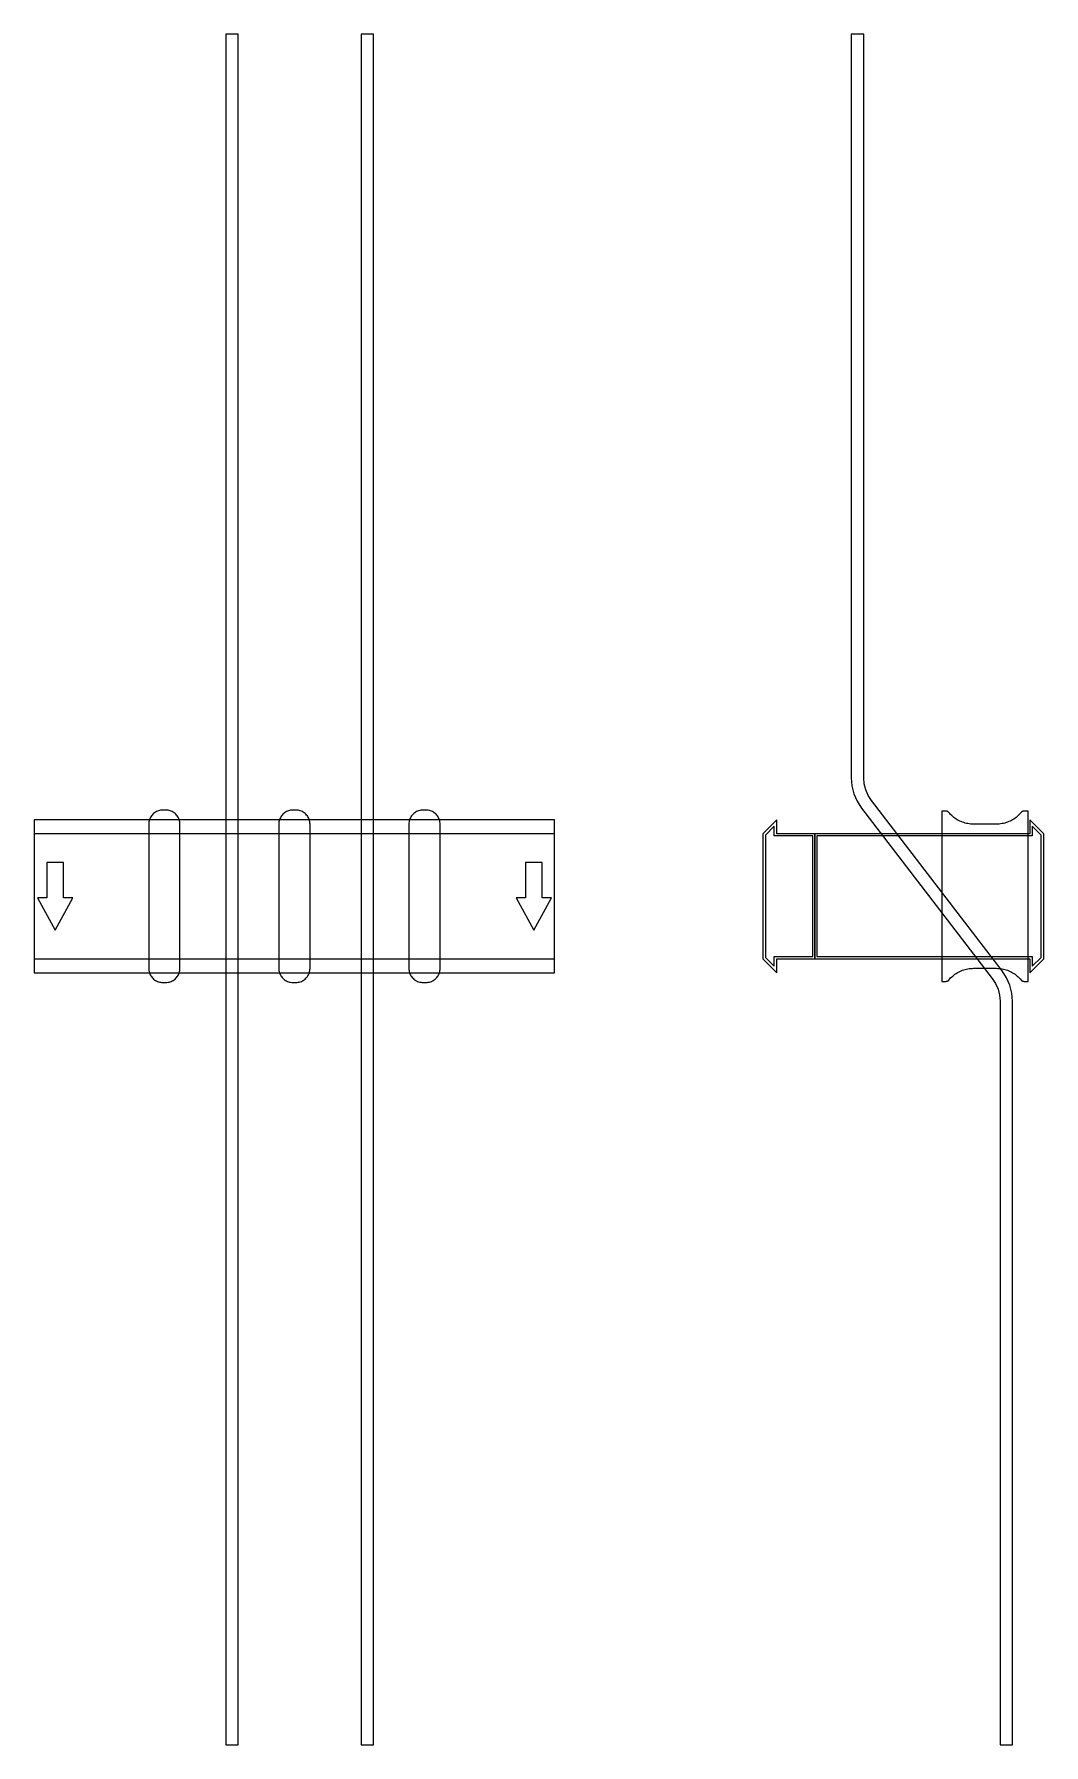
# Model space of a CAD drawing. Extents: x 0 to 970, y -815 to 828.
import ezdxf

# ---------------------------------------------------------------- set-up
doc = ezdxf.new("R2010")
doc.units = 0
doc.layers.add('Halfen', color=7, linetype='CONTINUOUS')

msp = doc.modelspace()

# ---------------------------------------------------------------- linework, layer by layer
at = {"layer": 'Halfen', "color": 7}
for points in [[(196, -815.455), (196, 828.419), (184, 828.419), (184, -815.455)], [(326, -815.455), (326, 828.419), (314, 828.419), (314, -815.455)], [(940, -815.455), (940, -100.956), (939.359, -93.137), (937.453, -85.527), (934.332, -78.329), (930.081, -71.735), (804.439, 92.004), (801.251, 96.949), (798.911, 102.348), (797.481, 108.055), (797, 113.919), (797, 167.419), (797, 828.419), (785, 828.419), (785, 167.419), (785, 113.919), (785.641, 106.101), (787.547, 98.49), (790.668, 91.292), (794.919, 84.699), (920.561, -79.04), (923.749, -83.986), (926.089, -89.384), (927.519, -95.092), (928, -100.956), (928, -815.455)], [(140, -69.3), (140, -56.8), (140, 69.3), (139.958, 70.359), (139.834, 71.412), (139.627, 72.452), (139.339, 73.472), (138.972, 74.466), (138.529, 75.429), (138.011, 76.354), (137.422, 77.235), (136.765, 78.068), (136.046, 78.846), (135.268, 79.565), (134.435, 80.222), (133.554, 80.811), (132.629, 81.329), (131.666, 81.772), (130.672, 82.139), (129.652, 82.427), (128.612, 82.634), (127.559, 82.758), (126.5, 82.8), (123.5, 82.8), (122.441, 82.758), (121.388, 82.634), (120.348, 82.427), (119.328, 82.139), (118.334, 81.772), (117.371, 81.329), (116.446, 80.811), (115.565, 80.222), (114.732, 79.565), (113.954, 78.846), (113.235, 78.068), (112.578, 77.235), (111.989, 76.354), (111.471, 75.429), (111.028, 74.466), (110.661, 73.472), (110.373, 72.452), (110.166, 71.412), (110.042, 70.359), (110, 69.3), (110, -56.8), (110, -69.3), (110.042, -70.359), (110.166, -71.412), (110.373, -72.452), (110.661, -73.472), (111.028, -74.466), (111.471, -75.429), (111.989, -76.354), (112.578, -77.235), (113.235, -78.068), (113.954, -78.846), (114.732, -79.565), (115.565, -80.222), (116.446, -80.811), (117.371, -81.329), (118.334, -81.772), (119.328, -82.139), (120.348, -82.427), (121.388, -82.634), (122.441, -82.758), (123.5, -82.8), (126.5, -82.8), (127.559, -82.758), (128.612, -82.634), (129.652, -82.427), (130.672, -82.139), (131.666, -81.772), (132.629, -81.329), (133.554, -80.811), (134.435, -80.222), (135.268, -79.565), (136.046, -78.846), (136.765, -78.068), (137.422, -77.235), (138.011, -76.354), (138.529, -75.429), (138.972, -74.466), (139.339, -73.472), (139.627, -72.452), (139.834, -71.412), (139.958, -70.359), (140, -69.3)], [(265, -69.3), (265, -56.8), (265, 69.3), (264.958, 70.359), (264.834, 71.412), (264.627, 72.452), (264.339, 73.472), (263.972, 74.466), (263.529, 75.429), (263.011, 76.354), (262.422, 77.235), (261.765, 78.068), (261.046, 78.846), (260.268, 79.565), (259.435, 80.222), (258.554, 80.811), (257.629, 81.329), (256.666, 81.772), (255.672, 82.139), (254.652, 82.427), (253.612, 82.634), (252.559, 82.758), (251.5, 82.8), (248.5, 82.8), (247.441, 82.758), (246.388, 82.634), (245.348, 82.427), (244.328, 82.139), (243.334, 81.772), (242.371, 81.329), (241.446, 80.811), (240.565, 80.222), (239.732, 79.565), (238.954, 78.846), (238.235, 78.068), (237.578, 77.235), (236.989, 76.354), (236.471, 75.429), (236.028, 74.466), (235.661, 73.472), (235.373, 72.452), (235.166, 71.412), (235.042, 70.359), (235, 69.3), (235, -56.8), (235, -69.3), (235.042, -70.359), (235.166, -71.412), (235.373, -72.452), (235.661, -73.472), (236.028, -74.466), (236.471, -75.429), (236.989, -76.354), (237.578, -77.235), (238.235, -78.068), (238.954, -78.846), (239.732, -79.565), (240.565, -80.222), (241.446, -80.811), (242.371, -81.329), (243.334, -81.772), (244.328, -82.139), (245.348, -82.427), (246.388, -82.634), (247.441, -82.758), (248.5, -82.8), (251.5, -82.8), (252.559, -82.758), (253.612, -82.634), (254.652, -82.427), (255.672, -82.139), (256.666, -81.772), (257.629, -81.329), (258.554, -80.811), (259.435, -80.222), (260.268, -79.565), (261.046, -78.846), (261.765, -78.068), (262.422, -77.235), (263.011, -76.354), (263.529, -75.429), (263.972, -74.466), (264.339, -73.472), (264.627, -72.452), (264.834, -71.412), (264.958, -70.359), (265, -69.3)], [(390, -69.3), (390, -56.8), (390, 69.3), (389.958, 70.359), (389.834, 71.412), (389.627, 72.452), (389.339, 73.472), (388.972, 74.466), (388.529, 75.429), (388.011, 76.354), (387.422, 77.235), (386.765, 78.068), (386.046, 78.846), (385.268, 79.565), (384.435, 80.222), (383.554, 80.811), (382.629, 81.329), (381.666, 81.772), (380.672, 82.139), (379.652, 82.427), (378.612, 82.634), (377.559, 82.758), (376.5, 82.8), (373.5, 82.8), (372.441, 82.758), (371.388, 82.634), (370.348, 82.427), (369.328, 82.139), (368.334, 81.772), (367.371, 81.329), (366.446, 80.811), (365.565, 80.222), (364.732, 79.565), (363.954, 78.846), (363.235, 78.068), (362.578, 77.235), (361.989, 76.354), (361.471, 75.429), (361.028, 74.466), (360.661, 73.472), (360.373, 72.452), (360.166, 71.412), (360.042, 70.359), (360, 69.3), (360, -56.8), (360, -69.3), (360.042, -70.359), (360.166, -71.412), (360.373, -72.452), (360.661, -73.472), (361.028, -74.466), (361.471, -75.429), (361.989, -76.354), (362.578, -77.235), (363.235, -78.068), (363.954, -78.846), (364.732, -79.565), (365.565, -80.222), (366.446, -80.811), (367.371, -81.329), (368.334, -81.772), (369.328, -82.139), (370.348, -82.427), (371.388, -82.634), (372.441, -82.758), (373.5, -82.8), (376.5, -82.8), (377.559, -82.758), (378.612, -82.634), (379.652, -82.427), (380.672, -82.139), (381.666, -81.772), (382.629, -81.329), (383.554, -80.811), (384.435, -80.222), (385.268, -79.565), (386.046, -78.846), (386.765, -78.068), (387.422, -77.235), (388.011, -76.354), (388.529, -75.429), (388.972, -74.466), (389.339, -73.472), (389.627, -72.452), (389.834, -71.412), (389.958, -70.359), (390, -69.3)], [(0, -73.5), (500, -73.5), (500, 73.5), (0, 73.5)], [(750, -60), (750, 60), (713.5, 60), (713.5, 73.5), (700, 60), (700, -60), (713.5, -73.5), (713.5, -60)], [(748, -58), (748, 58), (711, 58), (711, 67.25), (702.5, 58.75), (702.5, -58.75), (711, -67.25), (711, -58)], [(970, -60), (970, 60), (956.5, 73.5), (956.5, 60), (750, 60), (750, -60), (956.5, -60), (956.5, -73.5)], [(967.5, -58.75), (967.5, 58.75), (959, 67.25), (959, 58), (752, 58), (752, -58), (959, -58), (959, -67.25)], [(955, -81.8), (955, 81.8), (951, 81.8), (950.846, 81.797), (950.691, 81.786), (950.538, 81.769), (950.385, 81.746), (950.234, 81.715), (950.084, 81.678), (949.936, 81.634), (949.789, 81.584), (949.646, 81.527), (949.505, 81.464), (949.366, 81.395), (949.231, 81.32), (949.1, 81.239), (948.972, 81.153), (948.848, 81.06), (948.728, 80.963), (948.613, 80.86), (948.502, 80.752), (948.397, 80.639), (948.296, 80.522), (947.41, 79.491), (946.479, 78.5), (945.505, 77.551), (944.491, 76.646), (943.437, 75.787), (942.347, 74.975), (941.222, 74.211), (940.064, 73.499), (938.876, 72.838), (937.66, 72.23), (936.418, 71.676), (935.153, 71.178), (933.867, 70.736), (932.563, 70.351), (931.243, 70.024), (929.911, 69.756), (928.567, 69.547), (927.216, 69.397), (925.859, 69.307), (924.5, 69.277), (902.5, 69.277), (901.141, 69.307), (899.784, 69.397), (898.433, 69.547), (897.089, 69.756), (895.757, 70.024), (894.437, 70.351), (893.133, 70.736), (891.847, 71.178), (890.582, 71.676), (889.34, 72.23), (888.124, 72.838), (886.936, 73.499), (885.778, 74.211), (884.653, 74.975), (883.563, 75.787), (882.509, 76.646), (881.495, 77.551), (880.521, 78.5), (879.59, 79.491), (878.704, 80.522), (878.603, 80.639), (878.498, 80.752), (878.387, 80.86), (878.272, 80.963), (878.152, 81.06), (878.028, 81.153), (877.9, 81.239), (877.769, 81.32), (877.634, 81.395), (877.495, 81.464), (877.354, 81.527), (877.211, 81.584), (877.064, 81.634), (876.916, 81.678), (876.766, 81.715), (876.615, 81.746), (876.462, 81.769), (876.309, 81.786), (876.154, 81.797), (876, 81.8), (872, 81.8), (872, -81.8), (876, -81.8), (876.154, -81.797), (876.309, -81.786), (876.462, -81.769), (876.615, -81.746), (876.766, -81.715), (876.916, -81.678), (877.064, -81.634), (877.211, -81.584), (877.354, -81.527), (877.495, -81.464), (877.634, -81.395), (877.769, -81.32), (877.9, -81.239), (878.028, -81.153), (878.152, -81.06), (878.272, -80.963), (878.387, -80.86), (878.498, -80.752), (878.603, -80.639), (878.704, -80.522), (879.59, -79.491), (880.521, -78.5), (881.495, -77.551), (882.509, -76.646), (883.563, -75.787), (884.653, -74.975), (885.778, -74.211), (886.936, -73.499), (888.124, -72.838), (889.34, -72.23), (890.582, -71.676), (891.847, -71.178), (893.133, -70.736), (894.437, -70.351), (895.757, -70.024), (897.089, -69.756), (898.433, -69.547), (899.784, -69.397), (901.141, -69.307), (902.5, -69.277), (924.5, -69.277), (925.859, -69.307), (927.216, -69.397), (928.567, -69.547), (929.911, -69.756), (931.243, -70.024), (932.563, -70.351), (933.867, -70.736), (935.153, -71.178), (936.418, -71.676), (937.66, -72.23), (938.876, -72.838), (940.064, -73.499), (941.222, -74.211), (942.347, -74.975), (943.437, -75.787), (944.491, -76.646), (945.505, -77.551), (946.479, -78.5), (947.41, -79.491), (948.296, -80.522), (948.397, -80.639), (948.502, -80.752), (948.613, -80.86), (948.728, -80.963), (948.848, -81.06), (948.972, -81.153), (949.1, -81.239), (949.231, -81.32), (949.366, -81.395), (949.505, -81.464), (949.646, -81.527), (949.789, -81.584), (949.936, -81.634), (950.084, -81.678), (950.234, -81.715), (950.385, -81.746), (950.538, -81.769), (950.691, -81.786), (950.846, -81.797), (951, -81.8)], [(0, -60), (500, -60), (500, 60), (0, 60)], [(20, -32.5), (37, -1.5), (28, -1.5), (28, 32.5), (12, 32.5), (12, -1.5), (3, -1.5)], [(480, -32.5), (497, -1.5), (488, -1.5), (488, 32.5), (472, 32.5), (472, -1.5), (463, -1.5)]]:
    msp.add_lwpolyline(points, close=True, dxfattribs=at)

doc.saveas('drawing.dxf')
